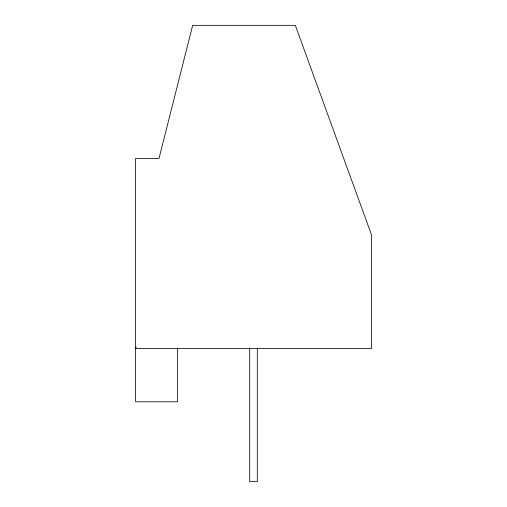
<?xml version="1.0" encoding="UTF-8"?>
<svg xmlns="http://www.w3.org/2000/svg" width="507" height="507" viewBox="0 0 507 507"><rect width="100%" height="100%" fill="white"/><g stroke="black" fill="none" stroke-linecap="round" stroke-linejoin="round"><path stroke-width="0.76" d="M136.206 347.099L135.623 348.562L371.377 348.562L371.377 234.488L295.328 25.35L192.66 25.35L159.008 158.438L135.623 158.438L135.623 401.798L177.45 401.798L177.45 348.562M257.303 348.562L257.303 481.65L249.698 481.65L249.698 348.068"/></g></svg>
